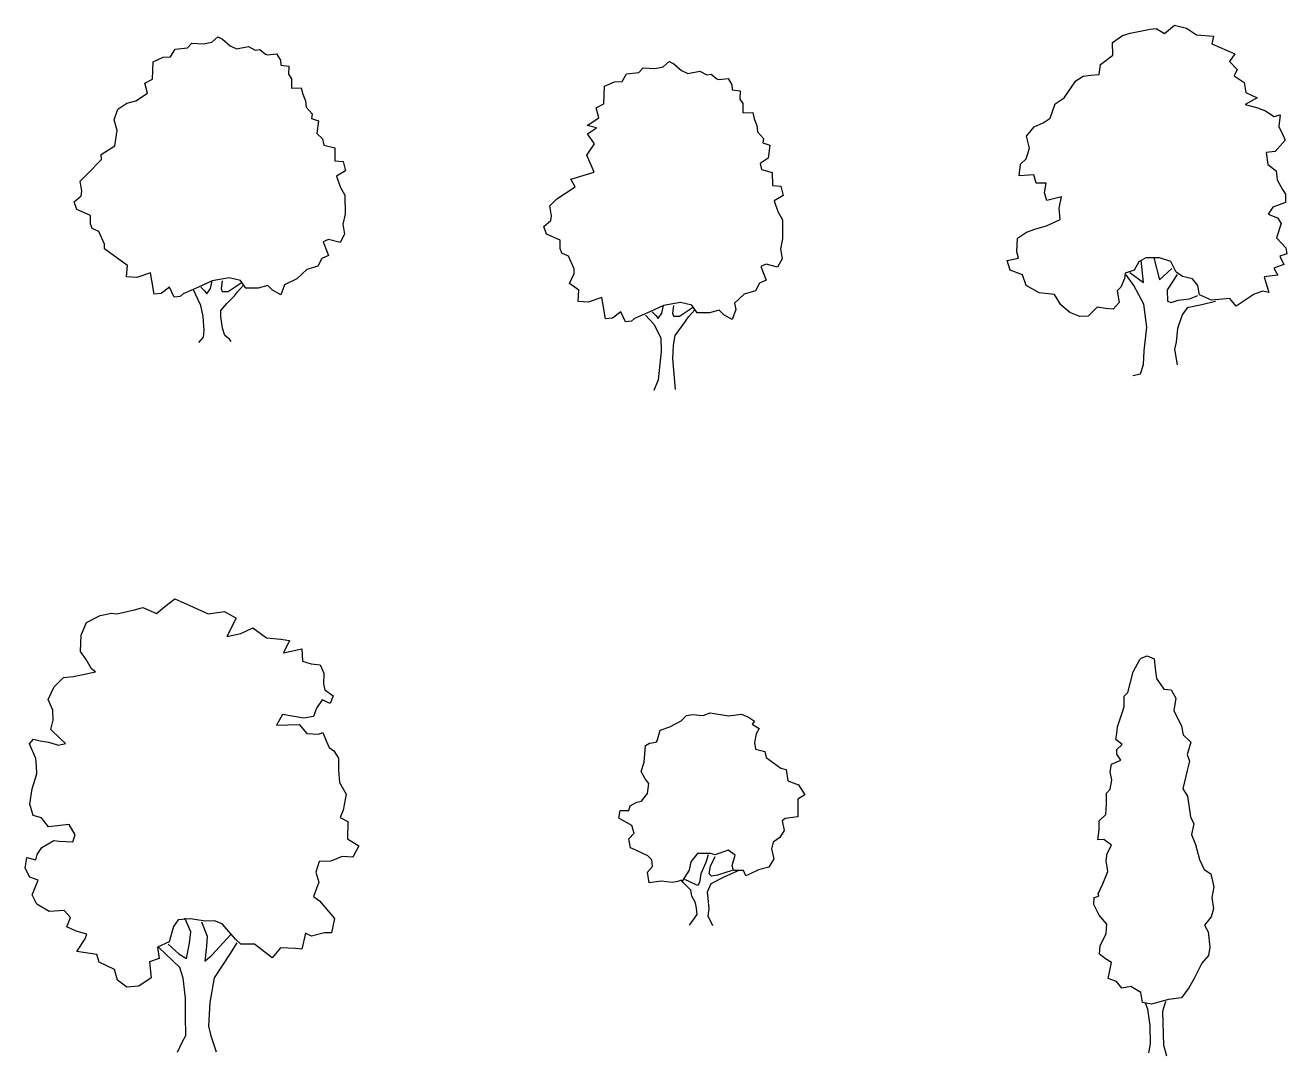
# Model space of a CAD drawing. Header units: metres. Extents: x -282 to 3977, y 160 to 949.
# Drawn here: x 1474.66 to 1506.69, y 297.42 to 323.58 of the extents above; entities that cross this region are included whole.
import ezdxf

# ---------------------------------------------------------------- set-up
doc = ezdxf.new("R2010")
doc.units = ezdxf.units.M
doc.layers.get('0').update_dxf_attribs({"color": 6})
doc.layers.add('Cadastre Land Parcels_SP_EXT', color=7, linetype='Continuous')
doc.styles.get("Standard").update_dxf_attribs({"font": 'ARIAL.TTF'})

# ---------------------------------------------------------------- blocks, each defined once
blk = doc.blocks.new('TREE01E')
for p, q in [((-0.732, 7.303), (-0.617, 7.42)), ((-0.617, 7.42), (-0.324, 7.4)), ((-0.324, 7.4), (-0.114, 7.44)), ((-0.114, 7.44), (0.04, 7.58)), ((0.04, 7.58), (0.162, 7.52)), ((0.162, 7.52), (0.356, 7.35)), ((-1.597, 6.948), (-1.349, 7.066)), ((-1.349, 7.066), (-1.156, 7.068)), ((-1.156, 7.068), (-1.041, 7.262)), ((-1.041, 7.262), (-0.732, 7.303)), ((0.356, 7.35), (0.512, 7.274)), ((0.512, 7.274), (0.821, 7.332)), ((0.821, 7.332), (0.993, 7.239)), ((0.993, 7.239), (1.109, 7.257)), ((1.109, 7.257), (1.248, 7.142)), ((1.248, 7.142), (1.303, 7.125)), ((1.303, 7.125), (1.535, 7.144)), ((1.535, 7.144), (1.636, 6.99)), ((-1.616, 6.5), (-1.597, 6.948)), ((1.636, 6.99), (1.637, 6.857)), ((1.637, 6.857), (1.847, 6.837)), ((1.847, 6.837), (1.832, 6.627)), ((-1.808, 6.405), (-1.616, 6.5)), ((1.832, 6.627), (1.911, 6.511)), ((1.911, 6.511), (1.913, 6.279)), ((-2.037, 5.955), (-1.746, 6.151)), ((-1.746, 6.151), (-1.808, 6.405)), ((1.913, 6.279), (2.161, 6.281)), ((2.161, 6.281), (2.201, 6.127)), ((2.201, 6.127), (2.263, 5.95)), ((-2.5, 5.741), (-2.269, 5.898)), ((-2.269, 5.898), (-2.037, 5.955)), ((2.263, 5.95), (2.281, 5.796)), ((2.281, 5.796), (2.437, 5.625)), ((-2.592, 5.47), (-2.5, 5.741)), ((-2.512, 5.2), (-2.592, 5.47)), ((2.437, 5.625), (2.422, 5.509)), ((2.422, 5.509), (2.593, 5.45)), ((2.593, 5.45), (2.557, 5.123)), ((-2.57, 4.812), (-2.512, 5.2)), ((-2.916, 4.594), (-2.57, 4.812)), ((2.557, 5.123), (2.696, 4.986)), ((2.696, 4.986), (2.736, 4.832)), ((2.736, 4.832), (3.008, 4.757)), ((-2.915, 4.461), (-2.916, 4.594)), ((3.008, 4.757), (3.01, 4.43)), ((-3.277, 4.088), (-2.915, 4.461)), ((3.01, 4.43), (3.221, 4.41)), ((3.283, 4.178), (3.052, 4.044)), ((3.221, 4.41), (3.283, 4.178)), ((-3.453, 3.916), (-3.277, 4.088)), ((-3.412, 3.662), (-3.453, 3.916)), ((3.052, 4.044), (3.148, 3.768)), ((-3.603, 3.389), (-3.428, 3.545)), ((-3.428, 3.545), (-3.412, 3.662)), ((3.148, 3.768), (3.266, 3.559)), ((3.266, 3.559), (3.27, 3.073)), ((-3.541, 3.196), (-3.603, 3.389)), ((-3.192, 3.044), (-3.541, 3.196)), ((-3.19, 2.829), (-3.192, 3.044)), ((3.27, 3.073), (3.216, 2.824)), ((-3.15, 2.713), (-3.19, 2.829)), ((-2.978, 2.637), (-3.15, 2.713)), ((-2.838, 2.312), (-2.978, 2.637)), ((3.257, 2.57), (3.143, 2.359)), ((3.216, 2.824), (3.257, 2.57)), ((-2.837, 2.196), (-2.838, 2.312)), ((2.849, 2.434), (2.717, 2.372)), ((2.717, 2.372), (2.852, 2.025)), ((3.143, 2.359), (2.849, 2.434)), ((-2.487, 1.944), (-2.837, 2.196)), ((-2.253, 1.775), (-2.487, 1.944)), ((2.682, 1.946), (2.584, 1.752)), ((2.852, 2.025), (2.682, 1.946)), ((-2.273, 1.482), (-2.253, 1.775)), ((2.297, 1.672), (2.044, 1.438)), ((2.584, 1.752), (2.297, 1.672)), ((-2.018, 1.467), (-2.273, 1.482)), ((-1.671, 1.586), (-2.018, 1.467)), ((-1.631, 1.393), (-1.671, 1.586)), ((-1.573, 1.045), (-1.631, 1.393)), ((-0.105, 1.383), (-0.452, 1.225)), ((-0.143, 1.189), (-0.105, 1.383)), ((0.325, 1.463), (-0.105, 1.383)), ((0.149, 1.385), (0.128, 1.191)), ((0.306, 1.115), (0.636, 1.333)), ((0.613, 1.388), (0.325, 1.463)), ((0.753, 1.196), (0.613, 1.388)), ((2.044, 1.438), (1.736, 1.281)), ((-1.396, 1.063), (-1.573, 1.045)), ((-1.187, 1.219), (-1.396, 1.063)), ((-1.069, 0.971), (-1.187, 1.219)), ((-0.915, 0.989), (-1.069, 0.971)), ((-0.838, 1.051), (-0.915, 0.989)), ((-0.452, 1.225), (-0.838, 1.051)), ((-0.388, 0.761), (-0.585, 1.169)), ((-0.392, 1.226), (-0.297, 1.132)), ((-0.297, 1.132), (-0.235, 1.055)), ((-0.235, 1.055), (-0.143, 1.189)), ((0.128, 1.191), (0.151, 1.114)), ((0.151, 1.114), (0.306, 1.115)), ((0.27, 0.805), (0.461, 1)), ((0.461, 1), (0.538, 1.1)), ((0.538, 1.1), (0.691, 1.273)), ((1.062, 1.198), (0.753, 1.196)), ((1.311, 1.261), (1.062, 1.198)), ((1.428, 1.146), (1.311, 1.261)), ((1.644, 1.031), (1.428, 1.146)), ((1.736, 1.281), (1.644, 1.031)), ((-0.33, 0.474), (-0.388, 0.761)), ((0.116, 0.633), (0.27, 0.805)), ((-0.306, 0.126), (-0.33, 0.474)), ((0.117, 0.478), (0.116, 0.633)), ((0.158, 0.185), (0.117, 0.478)), ((-0.326, -0.051), (-0.306, 0.126)), ((0.221, -0.008), (0.158, 0.185)), ((-0.441, -0.184), (-0.326, -0.051)), ((0.337, -0.101), (0.221, -0.008)), ((0.377, -0.161), (0.337, -0.101))]:
    blk.add_line(p, q)
at = {"flags": 1}
blk.add_attdef('Z', (0, 0), '', height=0.2, dxfattribs=at)
blk = doc.blocks.new('TREE02E')
for p, q in [((-0.815, 7.913), (-0.7, 8.03)), ((-0.7, 8.03), (-0.407, 8.01)), ((-0.407, 8.01), (-0.197, 8.05)), ((-0.197, 8.05), (-0.044, 8.19)), ((-0.044, 8.19), (0.078, 8.13)), ((0.078, 8.13), (0.273, 7.96)), ((-1.239, 7.677), (-1.125, 7.872)), ((-1.125, 7.872), (-0.815, 7.913)), ((0.273, 7.96), (0.428, 7.884)), ((0.428, 7.884), (0.738, 7.942)), ((0.738, 7.942), (0.91, 7.849)), ((0.91, 7.849), (1.026, 7.866)), ((1.026, 7.866), (1.165, 7.751)), ((1.165, 7.751), (1.22, 7.735)), ((1.22, 7.735), (1.452, 7.754)), ((1.452, 7.754), (1.553, 7.6)), ((-1.699, 7.11), (-1.68, 7.558)), ((-1.68, 7.558), (-1.433, 7.676)), ((-1.433, 7.676), (-1.239, 7.677)), ((1.553, 7.6), (1.554, 7.467)), ((1.554, 7.467), (1.764, 7.447)), ((1.764, 7.447), (1.749, 7.236)), ((-1.892, 7.014), (-1.699, 7.11)), ((1.749, 7.236), (1.827, 7.121)), ((1.827, 7.121), (1.829, 6.889)), ((-2.12, 6.565), (-1.829, 6.761)), ((-1.829, 6.761), (-1.892, 7.014)), ((1.829, 6.889), (2.078, 6.891)), ((2.078, 6.891), (2.118, 6.736)), ((2.118, 6.736), (2.18, 6.56)), ((-1.887, 6.508), (-2.12, 6.565)), ((-2.118, 6.351), (-1.887, 6.508)), ((2.18, 6.56), (2.198, 6.405)), ((2.198, 6.405), (2.354, 6.235)), ((-2.131, 5.81), (-1.935, 6.096)), ((-1.935, 6.096), (-2.118, 6.351)), ((2.354, 6.235), (2.338, 6.119)), ((2.338, 6.119), (2.51, 6.06)), ((-1.946, 5.377), (-2.131, 5.81)), ((2.51, 6.06), (2.474, 5.733)), ((2.474, 5.733), (2.265, 5.596)), ((2.265, 5.596), (2.305, 5.442)), ((-2.535, 5.204), (-1.946, 5.377)), ((-2.43, 5.008), (-2.535, 5.204)), ((2.305, 5.442), (2.576, 5.366)), ((2.576, 5.366), (2.579, 5.04)), ((-2.896, 4.698), (-2.43, 5.008)), ((2.579, 5.04), (2.789, 5.02)), ((2.789, 5.02), (2.852, 4.788)), ((-3.071, 4.525), (-2.896, 4.698)), ((-3.031, 4.271), (-3.071, 4.525)), ((2.852, 4.788), (2.62, 4.654)), ((2.62, 4.654), (2.717, 4.378)), ((-3.046, 4.155), (-3.031, 4.271)), ((2.717, 4.378), (2.834, 4.169)), ((2.834, 4.169), (2.838, 3.683)), ((-3.222, 3.999), (-3.046, 4.155)), ((-3.16, 3.806), (-3.222, 3.999)), ((-2.81, 3.654), (-3.16, 3.806)), ((-2.809, 3.438), (-2.81, 3.654)), ((2.838, 3.683), (2.785, 3.433)), ((-2.769, 3.323), (-2.809, 3.438)), ((-2.597, 3.247), (-2.769, 3.323)), ((-2.456, 2.922), (-2.597, 3.247)), ((2.785, 3.433), (2.825, 3.179)), ((-2.455, 2.806), (-2.456, 2.922)), ((2.418, 3.044), (2.285, 2.982)), ((2.285, 2.982), (2.421, 2.635)), ((2.711, 2.969), (2.418, 3.044)), ((2.825, 3.179), (2.711, 2.969)), ((-2.57, 2.554), (-2.455, 2.806)), ((2.421, 2.635), (2.25, 2.556)), ((-2.336, 2.385), (-2.57, 2.554)), ((-2.356, 2.091), (-2.336, 2.385)), ((1.865, 2.282), (1.613, 2.048)), ((2.152, 2.362), (1.865, 2.282)), ((2.25, 2.556), (2.152, 2.362)), ((-2.102, 2.077), (-2.356, 2.091)), ((-1.755, 2.196), (-2.102, 2.077)), ((-1.714, 2.003), (-1.755, 2.196)), ((-1.656, 1.655), (-1.714, 2.003)), ((-0.189, 1.992), (-0.536, 1.835)), ((-0.226, 1.799), (-0.189, 1.992)), ((0.242, 2.073), (-0.189, 1.992)), ((0.066, 1.994), (0.045, 1.801)), ((0.222, 1.725), (0.552, 1.943)), ((0.53, 1.998), (0.242, 2.073)), ((0.669, 1.806), (0.53, 1.998)), ((1.613, 2.048), (1.653, 1.891)), ((-1.48, 1.673), (-1.656, 1.655)), ((-1.271, 1.829), (-1.48, 1.673)), ((-1.153, 1.581), (-1.271, 1.829)), ((-0.921, 1.661), (-0.998, 1.599)), ((-0.536, 1.835), (-0.921, 1.661)), ((-0.641, 1.75), (-0.429, 1.52)), ((-0.475, 1.835), (-0.38, 1.742)), ((-0.38, 1.742), (-0.319, 1.665)), ((-0.319, 1.665), (-0.226, 1.799)), ((0.045, 1.801), (0.068, 1.724)), ((0.068, 1.724), (0.222, 1.725)), ((0.378, 1.61), (0.098, 1.231)), ((0.378, 1.61), (0.455, 1.71)), ((0.455, 1.71), (0.608, 1.883)), ((0.979, 1.808), (0.669, 1.806)), ((1.227, 1.871), (0.979, 1.808)), ((1.344, 1.756), (1.227, 1.871)), ((1.561, 1.641), (1.344, 1.756)), ((1.653, 1.891), (1.561, 1.641)), ((-0.998, 1.599), (-1.153, 1.581)), ((-0.429, 1.52), (-0.25, 1.173)), ((-0.25, 1.173), (-0.247, 0.825)), ((0.061, 0.982), (0.042, 0.65)), ((0.098, 1.231), (0.061, 0.982)), ((-0.247, 0.825), (-0.319, 0.106)), ((0.042, 0.65), (0.109, -0.14)), ((-0.319, 0.106), (-0.433, -0.166))]:
    blk.add_line(p, q)
at = {"flags": 1}
blk.add_attdef('Z', (0, 0), '', height=0.2, dxfattribs=at)
blk = doc.blocks.new('TREE03E')
for p, q in [((-0.702, 8.907), (-0.199, 9.011)), ((-0.199, 9.011), (-0.045, 9.029)), ((-0.045, 9.029), (0.166, 8.898)), ((0.166, 8.898), (0.419, 9.11)), ((0.419, 9.11), (0.729, 9.035)), ((0.729, 9.035), (0.985, 8.865)), ((-1.148, 8.672), (-0.895, 8.851)), ((-1.145, 8.346), (-1.148, 8.672)), ((-0.895, 8.851), (-0.702, 8.907)), ((0.985, 8.865), (1.41, 8.83)), ((1.41, 8.83), (1.373, 8.636)), ((-1.453, 8.111), (-1.145, 8.346)), ((1.373, 8.636), (1.956, 8.387)), ((1.956, 8.387), (1.819, 8.192)), ((-1.489, 7.857), (-1.453, 8.111)), ((1.819, 8.192), (2.014, 7.983)), ((-2.375, 7.269), (-2.085, 7.697)), ((-2.085, 7.697), (-1.893, 7.815)), ((-1.893, 7.815), (-1.699, 7.838)), ((-1.699, 7.838), (-1.489, 7.857)), ((2.014, 7.983), (1.938, 7.828)), ((1.938, 7.828), (2.193, 7.653)), ((2.193, 7.653), (2.234, 7.405)), ((2.234, 7.405), (2.523, 7.269)), ((-2.735, 6.747), (-2.606, 7.113)), ((-2.606, 7.113), (-2.375, 7.269)), ((2.523, 7.269), (2.214, 7.095)), ((2.214, 7.095), (2.508, 7.02)), ((-2.911, 6.629), (-2.735, 6.747)), ((2.508, 7.02), (2.719, 6.944)), ((2.719, 6.944), (2.952, 6.791)), ((2.952, 6.791), (3.106, 6.831)), ((3.106, 6.831), (3.07, 6.538)), ((-3.334, 6.294), (-3.143, 6.528)), ((-3.143, 6.528), (-2.911, 6.629)), ((3.07, 6.538), (3.171, 6.329)), ((-3.255, 5.986), (-3.334, 6.294)), ((3.228, 6.191), (2.981, 5.902)), ((3.171, 6.329), (3.228, 6.191)), ((-3.346, 5.714), (-3.255, 5.986)), ((2.981, 5.902), (2.749, 5.878)), ((2.749, 5.878), (2.79, 5.569)), ((-3.52, 5.287), (-3.484, 5.58)), ((-3.484, 5.58), (-3.346, 5.714)), ((2.79, 5.569), (3.001, 5.415)), ((-3.15, 5.312), (-3.52, 5.287)), ((-3.093, 5.097), (-3.15, 5.312)), ((3.001, 5.415), (3.025, 5.183)), ((3.025, 5.183), (3.16, 4.936)), ((-2.839, 5.099), (-3.093, 5.097)), ((-2.875, 4.85), (-2.839, 5.099)), ((-2.819, 4.657), (-2.875, 4.85)), ((3.16, 4.936), (3.238, 4.82)), ((3.238, 4.82), (3.24, 4.605)), ((-2.449, 4.754), (-2.819, 4.657)), ((-2.507, 4.466), (-2.449, 4.754)), ((2.915, 4.486), (2.8, 4.308)), ((3.24, 4.605), (2.915, 4.486)), ((-2.83, 4.016), (-2.483, 4.173)), ((-2.483, 4.173), (-2.507, 4.466)), ((2.8, 4.308), (3.033, 4.216)), ((3.033, 4.216), (3.128, 4.079)), ((-3.563, 3.7), (-3.332, 3.857)), ((-3.332, 3.857), (-3.1, 3.936)), ((-3.1, 3.936), (-2.83, 4.016)), ((3.128, 4.079), (3.015, 3.713)), ((-3.582, 3.352), (-3.563, 3.7)), ((3.015, 3.713), (3.249, 3.461)), ((-3.542, 3.197), (-3.582, 3.352)), ((0.039, 3.203), (-0.309, 3.201)), ((0.328, 3.112), (0.039, 3.203)), ((3.272, 3.306), (3.096, 3.249)), ((3.096, 3.249), (3.197, 3.035)), ((3.249, 3.461), (3.272, 3.306)), ((-3.829, 3.134), (-3.542, 3.197)), ((-3.75, 2.886), (-3.829, 3.134)), ((-3.439, 2.773), (-3.75, 2.886)), ((-0.599, 2.889), (-0.831, 2.81)), ((-0.485, 3.105), (-0.599, 2.889)), ((-0.309, 3.201), (-0.485, 3.105)), ((-0.365, 2.581), (-0.424, 3.144)), ((-0.099, 3.202), (0.044, 2.645)), ((0.044, 2.645), (0.351, 2.935)), ((0.468, 2.842), (0.328, 3.112)), ((3.197, 3.035), (2.943, 2.939)), ((2.943, 2.939), (3.044, 2.763)), ((-3.343, 2.503), (-3.439, 2.773)), ((-0.846, 2.677), (-0.944, 2.461)), ((-0.831, 2.81), (-0.846, 2.677)), ((-0.613, 2.502), (-0.808, 2.771)), ((-0.715, 2.833), (-0.365, 2.581)), ((0.491, 2.781), (0.239, 2.392)), ((0.624, 2.727), (0.468, 2.842)), ((0.878, 2.668), (0.624, 2.727)), ((1.012, 2.498), (0.878, 2.668)), ((3.044, 2.763), (2.696, 2.721)), ((2.696, 2.721), (2.816, 2.319)), ((-3.01, 2.312), (-3.343, 2.503)), ((-2.623, 2.276), (-3.01, 2.312)), ((-2.466, 2.006), (-2.623, 2.276)), ((-0.944, 2.461), (-1.037, 2.366)), ((-1.037, 2.366), (-0.98, 2.073)), ((-0.36, 2.023), (-0.613, 2.502)), ((0.239, 2.392), (0.242, 2.105)), ((0.805, 2.165), (1.014, 2.244)), ((1.053, 2.266), (1.012, 2.498)), ((1.363, 2.13), (1.053, 2.266)), ((2.446, 2.277), (1.984, 1.98)), ((2.661, 2.356), (2.446, 2.277)), ((2.816, 2.319), (2.661, 2.356)), ((-2.232, 1.815), (-2.466, 2.006)), ((-1.537, 1.953), (-1.767, 1.719)), ((-1.327, 1.916), (-1.537, 1.953)), ((-0.98, 2.073), (-1.133, 1.901)), ((-0.278, 1.443), (-0.36, 2.023)), ((0.242, 2.105), (0.336, 2.067)), ((0.336, 2.067), (0.512, 2.124)), ((0.512, 2.124), (0.805, 2.165)), ((0.746, 1.932), (0.615, 1.76)), ((1.116, 2.012), (0.746, 1.932)), ((1.463, 2.092), (1.116, 2.012)), ((1.827, 2.173), (1.363, 2.13)), ((1.984, 1.98), (1.827, 2.173)), ((-1.983, 1.717), (-2.232, 1.815)), ((-1.767, 1.719), (-1.983, 1.717)), ((-1.133, 1.901), (-1.327, 1.916)), ((0.615, 1.76), (0.501, 1.411)), ((-0.351, 0.84), (-0.278, 1.443)), ((0.501, 1.411), (0.465, 1.062)), ((0.465, 1.062), (0.422, 0.885)), ((-0.365, 0.492), (-0.351, 0.84)), ((0.422, 0.885), (0.486, 0.482)), ((-0.44, 0.259), (-0.365, 0.492)), ((-0.634, 0.219), (-0.44, 0.259))]:
    blk.add_line(p, q)
at = {"flags": 1}
blk.add_attdef('Z', (0, 0), '', height=0.2, dxfattribs=at)
blk = doc.blocks.new('TREE06E')
for p, q in [((-1.663, 11.156), (-1.453, 11.219)), ((-1.453, 11.219), (-1.237, 11.121)), ((-1.104, 11.067), (-0.89, 11.24)), ((-0.89, 11.24), (-0.642, 11.435)), ((-0.642, 11.435), (-0.254, 11.267)), ((-0.254, 11.267), (0.212, 11.055)), ((-2.882, 10.837), (-2.535, 11.017)), ((-2.535, 11.017), (-2.243, 11.074)), ((-2.243, 11.074), (-2.11, 11.059)), ((-2.11, 11.059), (-1.663, 11.156)), ((-1.237, 11.121), (-1.104, 11.067)), ((0.212, 11.055), (0.62, 11.119)), ((0.62, 11.119), (0.915, 10.944)), ((0.915, 10.944), (0.686, 10.478)), ((-3.012, 10.51), (-2.882, 10.837)), ((1.034, 10.558), (1.342, 10.699)), ((1.342, 10.699), (1.692, 10.448)), ((-3.031, 10.101), (-3.012, 10.51)), ((0.686, 10.478), (1.034, 10.558)), ((1.692, 10.448), (2.057, 10.412)), ((2.057, 10.412), (2.273, 10.375)), ((2.273, 10.375), (2.121, 10.064)), ((-2.891, 9.892), (-3.031, 10.101)), ((2.121, 10.064), (2.584, 10.167)), ((2.584, 10.167), (2.603, 9.858)), ((-2.757, 9.661), (-2.891, 9.892)), ((-2.656, 9.584), (-2.757, 9.661)), ((2.603, 9.858), (2.82, 9.782)), ((2.82, 9.782), (3.052, 9.762)), ((3.052, 9.762), (3.148, 9.552)), ((-3.698, 9.206), (-3.468, 9.44)), ((-3.468, 9.44), (-3.219, 9.464)), ((-3.219, 9.464), (-3.004, 9.504)), ((-3.004, 9.504), (-2.656, 9.584)), ((3.148, 9.552), (3.133, 9.281)), ((-3.85, 8.879), (-3.698, 9.206)), ((3.133, 9.281), (3.173, 9.127)), ((3.173, 9.127), (3.384, 8.974)), ((3.384, 8.974), (3.308, 8.78)), ((-3.732, 8.609), (-3.85, 8.879)), ((2.961, 8.661), (2.885, 8.445)), ((3.098, 8.872), (2.961, 8.661)), ((3.308, 8.78), (3.098, 8.872)), ((-3.789, 8.122), (-3.73, 8.354)), ((-3.73, 8.354), (-3.732, 8.609)), ((2.095, 8.5), (1.942, 8.227)), ((2.637, 8.404), (2.095, 8.5)), ((2.885, 8.445), (2.637, 8.404)), ((-3.533, 7.875), (-3.789, 8.122)), ((1.942, 8.227), (2.522, 8.249)), ((2.522, 8.249), (2.717, 8.018)), ((2.717, 8.018), (3.005, 8.004)), ((3.005, 8.004), (3.121, 8.043)), ((3.121, 8.043), (3.2, 7.828)), ((-4.328, 7.753), (-4.229, 7.87)), ((-4.17, 7.384), (-4.328, 7.753)), ((-4.229, 7.87), (-4.058, 7.832)), ((-4.058, 7.832), (-3.842, 7.795)), ((-3.842, 7.795), (-3.593, 7.72)), ((-3.593, 7.72), (-3.416, 7.76)), ((-3.416, 7.76), (-3.533, 7.875)), ((3.2, 7.828), (3.278, 7.658)), ((-4.147, 7.19), (-4.17, 7.384)), ((3.278, 7.658), (3.395, 7.581)), ((3.395, 7.581), (3.513, 7.389)), ((3.513, 7.389), (3.515, 7.096)), ((-4.145, 6.997), (-4.147, 7.19)), ((3.515, 7.096), (3.54, 6.77)), ((-4.258, 6.609), (-4.145, 6.997)), ((3.54, 6.77), (3.713, 6.478)), ((-4.316, 6.222), (-4.258, 6.609)), ((3.713, 6.478), (3.639, 6.074)), ((-4.236, 5.935), (-4.316, 6.222)), ((-4.02, 5.876), (-4.236, 5.935)), ((-3.847, 5.645), (-4.02, 5.876)), ((3.639, 6.074), (3.563, 5.88)), ((3.563, 5.88), (3.757, 5.782)), ((3.757, 5.782), (3.744, 5.34)), ((-3.323, 5.71), (-3.847, 5.645)), ((-3.166, 5.44), (-3.323, 5.71)), ((-4.129, 4.946), (-4.014, 5.124)), ((-4.014, 5.124), (-3.706, 5.298)), ((-3.706, 5.298), (-3.574, 5.282)), ((-3.574, 5.282), (-3.225, 5.263)), ((-3.225, 5.263), (-3.166, 5.44)), ((3.744, 5.34), (4.033, 5.165)), ((4.033, 5.165), (3.881, 4.876)), ((-4.436, 4.596), (-4.399, 4.867)), ((-4.399, 4.867), (-4.167, 4.813)), ((-4.167, 4.813), (-4.129, 4.946)), ((3.61, 4.891), (3.323, 4.773)), ((3.881, 4.876), (3.61, 4.891)), ((-4.318, 4.365), (-4.436, 4.596)), ((3.03, 4.77), (2.938, 4.499)), ((2.938, 4.499), (3.018, 4.245)), ((3.323, 4.773), (3.03, 4.77)), ((-4.107, 4.289), (-4.318, 4.365)), ((-4.259, 3.917), (-4.107, 4.289)), ((3.018, 4.245), (2.882, 3.879)), ((-4.141, 3.686), (-4.259, 3.917)), ((2.882, 3.879), (3.038, 3.764)), ((-3.83, 3.495), (-4.141, 3.686)), ((3.038, 3.764), (3.412, 3.32)), ((-3.444, 3.52), (-3.83, 3.495)), ((-3.288, 3.345), (-3.444, 3.52)), ((-3.38, 3.112), (-3.288, 3.345)), ((-0.557, 3.289), (-0.671, 3.116)), ((-0.247, 3.313), (-0.557, 3.289)), ((-0.228, 2.982), (-0.385, 3.329)), ((0.14, 3.255), (-0.247, 3.313)), ((0.041, 3.238), (0.182, 2.869)), ((0.372, 3.257), (0.14, 3.255)), ((0.566, 3.181), (0.372, 3.257)), ((3.412, 3.32), (3.337, 2.954)), ((-3.147, 2.997), (-3.38, 3.112)), ((-2.875, 2.922), (-3.147, 2.997)), ((-2.913, 2.806), (-2.875, 2.922)), ((-0.671, 3.116), (-0.784, 2.728)), ((-0.264, 2.694), (-0.228, 2.982)), ((0.302, 2.389), (0.784, 2.912)), ((0.901, 2.797), (0.566, 3.181)), ((2.68, 2.949), (2.583, 2.539)), ((2.835, 2.873), (2.68, 2.949)), ((3.161, 2.953), (2.835, 2.873)), ((3.337, 2.954), (3.161, 2.953)), ((-3.126, 2.478), (-2.913, 2.806)), ((-0.784, 2.728), (-1.076, 2.588)), ((-1.076, 2.588), (-1.035, 2.301)), ((-0.508, 2.073), (-1.054, 2.588)), ((-0.806, 2.667), (-0.533, 2.421)), ((-0.339, 2.306), (-0.264, 2.694)), ((0.162, 2.62), (0.126, 2.233)), ((0.182, 2.869), (0.162, 2.62)), ((0.94, 2.703), (0.749, 2.409)), ((1.035, 2.665), (0.901, 2.797)), ((1.383, 2.668), (1.035, 2.665)), ((1.833, 2.323), (1.383, 2.668)), ((2.041, 2.574), (1.833, 2.323)), ((2.428, 2.56), (2.041, 2.574)), ((-2.622, 2.405), (-3.126, 2.478)), ((-2.56, 2.212), (-2.622, 2.405)), ((-1.035, 2.301), (-1.283, 2.222)), ((-0.533, 2.421), (-0.339, 2.306)), ((0.126, 2.233), (0.302, 2.389)), ((0.749, 2.409), (0.362, 1.809)), ((2.583, 2.539), (2.428, 2.56)), ((-2.172, 2.021), (-2.56, 2.212)), ((-2.092, 1.751), (-2.172, 2.021)), ((-1.283, 2.222), (-1.241, 1.813)), ((-0.429, 1.803), (-0.508, 2.073)), ((-1.859, 1.576), (-2.092, 1.751)), ((-1.241, 1.813), (-1.549, 1.6)), ((-0.37, 1.3), (-0.429, 1.803)), ((0.362, 1.809), (0.25, 1.189)), ((-1.549, 1.6), (-1.859, 1.576)), ((-0.366, 0.836), (-0.37, 1.3)), ((0.25, 1.189), (0.216, 0.586)), ((-0.362, 0.349), (-0.366, 0.836)), ((-0.455, 0.177), (-0.362, 0.349)), ((0.216, 0.586), (0.279, 0.338)), ((0.279, 0.338), (0.415, -0.07)), ((-0.569, -0.078), (-0.455, 0.177))]:
    blk.add_line(p, q)
at = {"flags": 1}
blk.add_attdef('Z', (0, 0), '', height=0.2, dxfattribs=at)
blk = doc.blocks.new('TREE07E')
for p, q in [((-0.558, 5.044), (-0.426, 5.178)), ((-0.426, 5.178), (-0.272, 5.201)), ((-0.272, 5.201), (-0.001, 5.181)), ((-0.001, 5.181), (0.176, 5.243)), ((0.176, 5.243), (0.641, 5.17)), ((0.641, 5.17), (0.972, 5.211)), ((0.972, 5.211), (1.144, 5.135)), ((1.144, 5.135), (1.3, 5.037)), ((-1.173, 4.536), (-1.098, 4.808)), ((-1.098, 4.808), (-0.849, 4.887)), ((-0.849, 4.887), (-0.558, 5.044)), ((1.3, 5.037), (1.245, 4.959)), ((1.245, 4.959), (1.417, 4.844)), ((1.417, 4.844), (1.341, 4.711)), ((-1.366, 4.474), (-1.195, 4.498)), ((-1.195, 4.498), (-1.173, 4.536)), ((1.341, 4.711), (1.304, 4.495)), ((1.304, 4.495), (1.327, 4.324)), ((-1.5, 3.992), (-1.48, 4.202)), ((-1.48, 4.202), (-1.465, 4.418)), ((-1.465, 4.418), (-1.366, 4.474)), ((1.327, 4.324), (1.56, 4.265)), ((1.56, 4.265), (1.6, 4.11)), ((-1.576, 3.759), (-1.5, 3.992)), ((1.6, 4.11), (1.967, 3.842)), ((-1.475, 3.567), (-1.576, 3.759)), ((-1.38, 3.451), (-1.475, 3.567)), ((1.967, 3.842), (2.105, 3.805)), ((2.105, 3.805), (2.146, 3.518)), ((-1.417, 3.197), (-1.38, 3.451)), ((2.146, 3.518), (2.418, 3.42)), ((2.418, 3.42), (2.574, 3.167)), ((-1.894, 2.768), (-1.856, 2.884)), ((-1.856, 2.884), (-1.686, 2.979)), ((-1.686, 2.979), (-1.57, 3.002)), ((-1.57, 3.002), (-1.417, 3.197)), ((2.574, 3.167), (2.398, 3.05)), ((2.398, 3.05), (2.4, 2.895)), ((2.4, 2.895), (2.402, 2.608)), ((-2.147, 2.572), (-2.11, 2.766)), ((-1.814, 2.381), (-2.147, 2.572)), ((-2.11, 2.766), (-2.049, 2.766)), ((-2.049, 2.766), (-1.894, 2.768)), ((2.076, 2.566), (1.999, 2.505)), ((2.402, 2.608), (2.076, 2.566)), ((-1.757, 2.188), (-1.814, 2.381)), ((2.056, 2.257), (1.942, 2.079)), ((1.999, 2.505), (2.056, 2.257)), ((-1.889, 2.049), (-1.757, 2.188)), ((-1.848, 1.817), (-1.889, 2.049)), ((1.771, 1.962), (1.734, 1.79)), ((1.942, 2.079), (1.771, 1.962)), ((-1.732, 1.763), (-1.848, 1.817)), ((-1.404, 1.611), (-1.732, 1.763)), ((-1.304, 1.512), (-1.404, 1.611)), ((-0.144, 1.676), (-0.32, 1.464)), ((0.182, 1.678), (-0.144, 1.676)), ((0.127, 1.639), (0.067, 1.445)), ((0.298, 1.641), (0.182, 1.678)), ((0.184, 1.352), (0.298, 1.602)), ((0.629, 1.759), (0.298, 1.641)), ((0.807, 1.628), (0.629, 1.759)), ((0.731, 1.373), (0.807, 1.628)), ((1.734, 1.79), (1.791, 1.536)), ((-1.418, 1.201), (-1.286, 1.341)), ((-1.286, 1.341), (-1.304, 1.512)), ((-0.32, 1.464), (-0.357, 1.248)), ((0.067, 1.445), (-0.025, 1.234)), ((0.147, 1.158), (0.184, 1.352)), ((0.771, 1.241), (0.731, 1.373)), ((1.66, 1.325), (1.406, 1.262)), ((1.791, 1.536), (1.66, 1.325)), ((-1.377, 0.931), (-1.418, 1.201)), ((-1.068, 0.972), (-1.377, 0.931)), ((-0.78, 0.936), (-1.068, 0.972)), ((-0.565, 0.998), (-0.642, 0.959)), ((-0.509, 0.938), (-0.565, 0.998)), ((-0.357, 1.248), (-0.537, 0.968)), ((-0.199, 0.885), (-0.471, 1.015)), ((-0.063, 1.157), (-0.1, 0.941)), ((-0.025, 1.234), (-0.063, 1.157)), ((0.208, 1.098), (0.147, 1.158)), ((0.54, 1.084), (0.188, 0.905)), ((0.363, 1.121), (0.208, 1.098)), ((0.732, 1.24), (0.363, 1.121)), ((0.904, 1.242), (0.54, 1.084)), ((1.02, 1.243), (0.771, 1.241)), ((1.082, 1.105), (1.02, 1.243)), ((1.159, 1.144), (1.082, 1.105)), ((1.406, 1.262), (1.159, 1.144)), ((-0.642, 0.959), (-0.78, 0.936)), ((-0.314, 0.746), (-0.509, 0.938)), ((-0.291, 0.591), (-0.314, 0.746)), ((-0.138, 0.863), (-0.199, 0.885)), ((-0.1, 0.941), (-0.138, 0.863)), ((0.188, 0.905), (0.095, 0.694)), ((0.095, 0.694), (0.113, 0.539)), ((-0.195, 0.421), (-0.291, 0.591)), ((-0.172, 0.283), (-0.195, 0.421)), ((0.113, 0.539), (0.137, 0.268)), ((-0.346, -0.144), (-0.154, 0.128)), ((-0.154, 0.128), (-0.172, 0.283)), ((0.137, 0.268), (0.117, 0.091)), ((0.117, 0.091), (0.235, -0.156))]:
    blk.add_line(p, q)
at = {"flags": 1}
blk.add_attdef('Z', (0, 0), '', height=0.2, dxfattribs=at)
blk = doc.blocks.new('TREE08E')
for p, q in [((-0.461, 9.895), (-0.422, 9.934)), ((-0.422, 9.934), (-0.268, 9.99)), ((-0.268, 9.99), (-0.09, 9.914)), ((-0.63, 9.584), (-0.461, 9.895)), ((-0.09, 9.914), (-0.072, 9.665)), ((-0.072, 9.665), (-0.031, 9.411)), ((-0.764, 9.058), (-0.63, 9.584)), ((-0.031, 9.411), (0.148, 9.142)), ((-0.857, 8.963), (-0.764, 9.058)), ((0.148, 9.142), (0.341, 9.127)), ((0.341, 9.127), (0.459, 8.912)), ((-1.028, 8.188), (-0.855, 8.692)), ((-0.855, 8.692), (-0.857, 8.963)), ((0.459, 8.912), (0.406, 8.602)), ((0.406, 8.602), (0.603, 8.2)), ((-1.064, 7.861), (-1.043, 8.016)), ((-1.043, 8.016), (-1.028, 8.188)), ((0.603, 8.2), (0.643, 7.985)), ((-0.908, 7.741), (-1.064, 7.861)), ((-1.04, 7.607), (-0.908, 7.741)), ((0.643, 7.985), (0.838, 7.793)), ((0.838, 7.793), (0.741, 7.483)), ((-1.039, 7.491), (-1.04, 7.607)), ((-0.944, 7.337), (-1.039, 7.491)), ((0.741, 7.483), (0.803, 7.312)), ((-1.212, 7.042), (-1.175, 7.236)), ((-1.175, 7.236), (-0.944, 7.337)), ((0.744, 7.079), (0.632, 6.614)), ((0.803, 7.312), (0.744, 7.079)), ((-1.172, 6.832), (-1.212, 7.042)), ((-1.209, 6.6), (-1.172, 6.832)), ((-1.302, 6.5), (-1.209, 6.6)), ((-1.3, 6.229), (-1.302, 6.5)), ((0.632, 6.614), (0.749, 6.422)), ((0.749, 6.422), (0.831, 5.897)), ((-1.32, 5.958), (-1.3, 6.229)), ((-1.49, 5.802), (-1.32, 5.958)), ((-1.488, 5.57), (-1.49, 5.802)), ((0.831, 5.897), (0.91, 5.727)), ((-1.525, 5.321), (-1.488, 5.57)), ((0.91, 5.727), (0.857, 5.455)), ((0.857, 5.455), (0.952, 5.202)), ((-1.37, 5.322), (-1.525, 5.321)), ((-1.175, 5.185), (-1.37, 5.322)), ((-1.29, 4.974), (-1.175, 5.185)), ((0.952, 5.202), (1.055, 4.816)), ((-1.31, 4.781), (-1.29, 4.974)), ((1.055, 4.816), (1.173, 4.568)), ((-1.4, 4.199), (-1.27, 4.51)), ((-1.27, 4.51), (-1.31, 4.781)), ((1.173, 4.568), (1.345, 4.453)), ((-1.514, 3.944), (-1.4, 4.199)), ((1.345, 4.453), (1.425, 4.122)), ((-1.628, 3.673), (-1.613, 3.85)), ((-1.613, 3.85), (-1.497, 3.889)), ((-1.497, 3.889), (-1.514, 3.944)), ((1.425, 4.122), (1.372, 3.851)), ((1.372, 3.851), (1.413, 3.564)), ((-1.493, 3.403), (-1.628, 3.673)), ((1.413, 3.564), (1.354, 3.364)), ((-1.298, 3.172), (-1.493, 3.403)), ((1.354, 3.364), (1.184, 3.153)), ((-1.465, 2.629), (-1.313, 2.94)), ((-1.313, 2.94), (-1.298, 3.172)), ((1.184, 3.153), (1.279, 2.977)), ((1.279, 2.977), (1.321, 2.59)), ((-1.485, 2.413), (-1.465, 2.629)), ((1.321, 2.59), (1.284, 2.38)), ((-1.33, 2.299), (-1.485, 2.413)), ((-1.174, 2.206), (-1.33, 2.299)), ((1.284, 2.38), (1.114, 2.185)), ((-1.265, 1.796), (-1.174, 2.206)), ((1.114, 2.185), (0.924, 1.797)), ((-1.054, 1.72), (-1.265, 1.796)), ((-0.915, 1.55), (-1.054, 1.72)), ((0.924, 1.797), (0.788, 1.563)), ((-0.683, 1.591), (-0.915, 1.55)), ((-0.433, 1.438), (-0.683, 1.591)), ((-0.392, 1.184), (-0.433, 1.438)), ((0.596, 1.308), (0.27, 1.266)), ((0.788, 1.563), (0.596, 1.308)), ((-0.16, 1.147), (-0.392, 1.184)), ((-0.253, 1.014), (-0.315, 1.168)), ((-0.194, 0.605), (-0.253, 1.014)), ((0.27, 1.266), (-0.16, 1.147)), ((0.193, 1.211), (0.118, 0.956)), ((0.118, 0.956), (0.141, 0.105)), ((-0.191, 0.141), (-0.194, 0.605)), ((-0.228, -0.092), (-0.191, 0.141)), ((0.141, 0.105), (0.221, -0.166))]:
    blk.add_line(p, q)
at = {"flags": 1}
blk.add_attdef('Z', (0, 0), '', height=0.2, dxfattribs=at)

msp = doc.modelspace()

# ---------------------------------------------------------------- block references
at = {"layer": 'Cadastre Land Parcels_SP_EXT'}
for name, p in [('TREE03E', (1503.413, 314.474)), ('TREE01E', (1479.508, 315.71)), ('TREE02E', (1491.049, 314.474)), ('TREE06E', (1479.096, 297.582)), ('TREE08E', (1503.413, 297.582)), ('TREE07E', (1491.873, 300.878))]:
    msp.add_blockref(name, p, dxfattribs=at)

doc.saveas('drawing.dxf')
